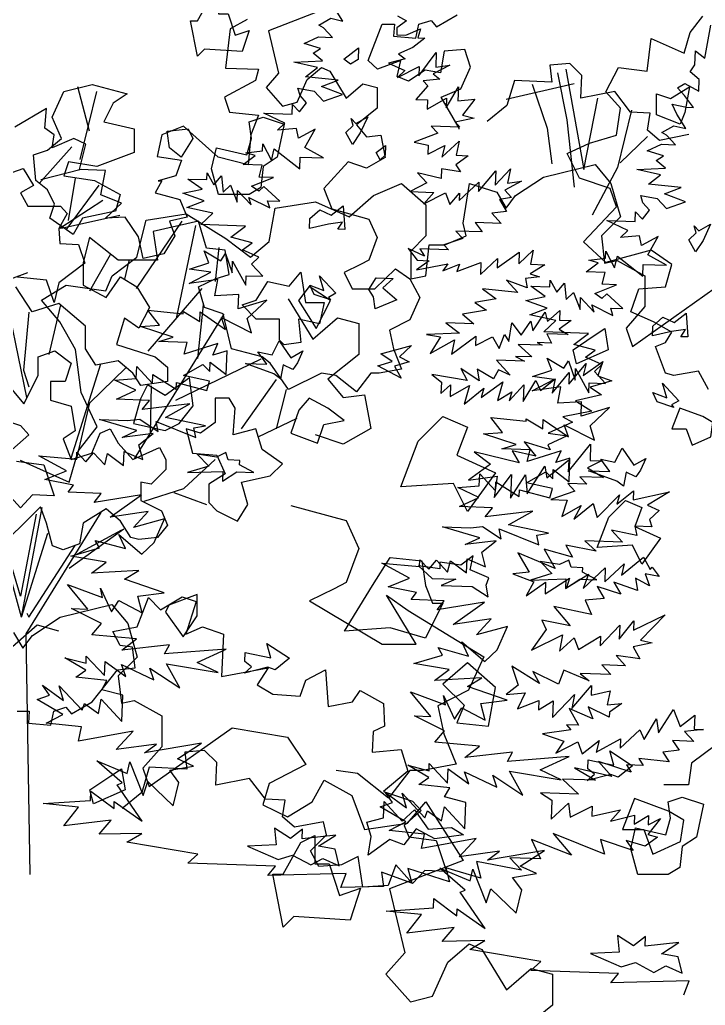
# Model space of a CAD drawing. Header units: inches. Extents: x -11 to 128, y 7 to 56.
# Drawn here: x 13.9414 to 14.2877, y 22.8221 to 23.3199 of the extents above; entities that cross this region are included whole.
import ezdxf

# ---------------------------------------------------------------- set-up
doc = ezdxf.new("R2010")
doc.units = ezdxf.units.IN
doc.header["$MEASUREMENT"] = 0
doc.layers.add('CAY', color=94, linetype='Continuous')
doc.layers.add('CAY-3', color=61, linetype='Continuous')
picture_1 = doc.add_image_def('image1.jpg', size_in_pixel=(1680, 1093))

# ---------------------------------------------------------------- blocks, each defined once
blk = doc.blocks.new('A$C76451831')
at = {"layer": 'CAY'}
for p, q in [((3764, 1772.8), (3822.4, 1787)), ((3822.4, 1787), (3840.1, 1765.7)), ((3573, 1752.2), (3604.2, 1765.7)), ((3604.2, 1765.7), (3631.9, 1741.6)), ((3673.8, 1720.9), (3680.9, 1765.7)), ((3680.9, 1765.7), (3711.5, 1755.7)), ((3732.8, 1752.2), (3764, 1772.8)), ((3840.1, 1765.7), (3850.7, 1728)), ((3545.3, 1728), (3573, 1752.2)), ((3711.5, 1755.7), (3722.2, 1738)), ((3722.2, 1738), (3732.8, 1752.2)), ((3462.1, 1738), (3507.5, 1745.1)), ((3507.5, 1745.1), (3545.3, 1728)), ((3631.9, 1741.6), (3631.9, 1706.7)), ((3317.1, 1724.4), (3361.9, 1731.5)), ((3361.9, 1731.5), (3406.7, 1703.8)), ((3455.6, 1700.3), (3462.1, 1738)), ((3306.5, 1682.6), (3317.1, 1724.4)), ((3677.3, 1706.7), (3673.8, 1720.9)), ((3850.7, 1728), (3829.5, 1706.7)), ((3406.7, 1703.8), (3434.4, 1682.6)), ((3434.4, 1682.6), (3455.6, 1700.3)), ((3631.9, 1706.7), (3614.8, 1689.6)), ((3631.9, 1661.9), (3635.5, 1696.7)), ((3635.5, 1696.7), (3653.2, 1696.7)), ((3653.2, 1696.7), (3677.3, 1706.7)), ((3829.5, 1706.7), (3833, 1676.1)), ((3614.8, 1689.6), (3614.8, 1658.4)), ((3278.8, 1661.9), (3306.5, 1682.6)), ((3833, 1676.1), (3847.2, 1679)), ((3847.2, 1679), (3878.4, 1661.9)), ((3271.7, 1644.8), (3278.8, 1661.9)), ((3614.8, 1658.4), (3631.9, 1661.9)), ((3878.4, 1661.9), (3878.4, 1627.1)), ((3199.2, 1634.2), (3226.9, 1651.3)), ((3226.9, 1651.3), (3271.7, 1644.8)), ((3864.3, 1582.3), (3957.4, 1648.4)), ((3219.8, 1610), (3199.2, 1634.2)), ((3878.4, 1627.1), (3857.2, 1602.9)), ((3237.5, 1578.7), (3219.8, 1610)), ((3857.2, 1602.9), (3864.3, 1582.3)), ((3244, 1530.4), (3237.5, 1578.7)), ((3261.7, 1492), (3244, 1530.4)), ((3240.4, 1464.3), (3261.7, 1492)), ((3230.4, 1429.5), (3240.4, 1464.3)), ((3175, 1454.3), (3230.4, 1429.5)), ((4984.6, 1105.9), (4929.6, 1084.7)), ((5118.8, 1089), (5142, 1102.7)), ((5057.6, 1092.1), (5071.3, 1092.1)), ((5071.3, 1092.1), (5070.3, 1078.4)), ((5095.6, 1076.3), (5098.8, 1092.1)), ((5098.8, 1092.1), (5112.5, 1096.3)), ((5112.5, 1096.3), (5118.8, 1089)), ((5420.6, 1053.6), (5427.3, 1091)), ((4929.6, 1084.7), (4941, 1036.7)), ((5070.3, 1078.4), (5095.6, 1076.3)), ((5409.5, 1046.3), (5410, 1062.2)), ((5410, 1062.2), (5420.6, 1053.6)), ((4973.2, 1029.6), (4989.3, 1043.4)), ((4989.3, 1043.4), (4998.7, 1039.1)), ((5268.6, 1047.8), (5246.4, 1045.7)), ((5246.4, 1045.7), (5248.5, 1026.7)), ((5282.3, 1034.1), (5268.6, 1047.8)), ((5404.2, 1038.3), (5409.5, 1046.3)), ((4941, 1036.7), (4926.8, 1020.6)), ((4998.7, 1039.1), (5017.2, 1008.8)), ((5281.2, 1008.8), (5282.3, 1034.1)), ((5414.3, 1029.8), (5404.2, 1038.3)), ((4728.3, 971.5), (4715.1, 1021.6)), ((4926.8, 1020.6), (4945.3, 999.7)), ((4961.8, 1004.1), (4973.2, 1029.6)), ((5017.2, 1008.8), (5035.7, 1024.9)), ((5035.7, 1024.9), (5051.8, 1020.6)), ((5051.8, 1020.6), (5051.8, 997.4)), ((5273.8, 1025), (5197.2, 1007.3)), ((5206.3, 1028.8), (5197.9, 1000.4)), ((5248.5, 1026.7), (5206.3, 1028.8)), ((5390, 1020.2), (5398.3, 1025.4)), ((5397.8, 1011.8), (5390, 1020.2)), ((5398.3, 1025.4), (5413.9, 1016.7)), ((5413.9, 1016.7), (5414.3, 1029.8)), ((4717.8, 939.8), (4736.3, 1016.3)), ((5319.2, 1016.2), (5281.2, 1008.8)), ((5337.1, 993), (5319.2, 1016.2)), ((5407.8, 998.3), (5397.8, 1011.8)), ((4945.3, 999.7), (4961.8, 1004.1)), ((5197.9, 1000.4), (5175.7, 982.4)), ((5389, 990.8), (5383.9, 1001.9)), ((5383.9, 1001.9), (5400.1, 998.6)), ((5400.1, 998.6), (5407.8, 998.3)), ((5051.8, 997.4), (5028.6, 978.9)), ((5359.3, 991.9), (5337.1, 993)), ((5356.1, 972.9), (5359.3, 991.9)), ((5399.3, 974.6), (5389, 990.8)), ((5028.6, 978.9), (5040, 965.1)), ((5372.4, 970.1), (5385.8, 977.8)), ((5385.8, 977.8), (5399.3, 974.6)), ((5040, 965.1), (5056.1, 967.1)), ((5056.1, 967.1), (5060.8, 941.9)), ((5369.8, 961.3), (5356.1, 972.9)), ((5402.5, 967.7), (5369.8, 961.3)), ((5377.7, 967.2), (5372.4, 970.1)), ((5387.7, 956.4), (5377.7, 967.2)), ((5355.8, 949.4), (5371.9, 957)), ((5371.9, 957), (5387.7, 956.4)), ((5374.2, 943.7), (5355.8, 949.4)), ((5365.8, 938.6), (5374.2, 943.7)), ((5019.2, 937.2), (4991.7, 907.3)), ((5040, 930.1), (5019.2, 937.2)), ((5060.8, 941.9), (5040, 930.1)), ((5376.4, 930.1), (5365.8, 938.6)), ((5344.2, 928.5), (5376.4, 930.1)), ((5370.7, 922.5), (5344.2, 928.5)), ((5357.2, 912.1), (5370.7, 922.5)), ((4701.9, 860.6), (4738.9, 910.7)), ((4704.6, 871.1), (4712.5, 918.7)), ((5394.2, 908.1), (5357.2, 912.1)), ((4991.7, 907.3), (5000.7, 884.1)), ((5351, 891), (5348.6, 899.3)), ((5348.6, 899.3), (5367.1, 895.9)), ((5375.4, 901.1), (5394.2, 908.1)), ((5399.1, 892.1), (5375.4, 901.1)), ((5358.4, 882.6), (5351, 891)), ((5367.1, 895.9), (5377.5, 884.7)), ((5377.5, 884.7), (5399.1, 892.1)), ((5000.7, 884.1), (5042.4, 872.7)), ((5342.1, 870.1), (5342.5, 880.9)), ((5342.5, 880.9), (5350.4, 872.5)), ((5350.4, 872.5), (5358.4, 882.6)), ((4781, 794.5), (4832.5, 870.4)), ((4850.9, 870.4), (4799.8, 858.6)), ((4826.2, 761), (4847.8, 865.6)), ((4860, 840.1), (4850.9, 870.4)), ((5042.4, 872.7), (5051.8, 851.9)), ((5310.5, 871.2), (5342.1, 870.1)), ((5334.1, 859.9), (5310.5, 871.2)), ((4799.8, 858.6), (4804.6, 826.3)), ((5325.6, 852), (5334.1, 859.9)), ((5347, 854), (5325.6, 852)), ((5349.4, 843.1), (5347, 854)), ((4728.3, 851.9), (4721.2, 824)), ((4760.5, 826.3), (4728.3, 851.9)), ((5051.8, 851.9), (5042.4, 826.3)), ((5368.3, 853.3), (5349.4, 843.1)), ((5356.7, 832.4), (5368.3, 853.3)), ((4728.6, 791.9), (4751.7, 832.8)), ((4880.8, 837.7), (4860, 840.1)), ((4870.1, 802.5), (4874.1, 840.9)), ((4885.5, 810.2), (4880.8, 837.7)), ((5309, 828.6), (5309.3, 836.7)), ((5309.3, 836.7), (5319, 817.8)), ((5377.6, 820.8), (5356.7, 832.4)), ((4721.2, 824), (4721.2, 798.4)), ((4804.6, 826.3), (4760.5, 826.3)), ((4768, 805.1), (4772.9, 825.9)), ((5033.3, 821.6), (5014.8, 812.5)), ((5042.4, 826.3), (5033.3, 821.6)), ((5287.1, 813.5), (5300.6, 823.4)), ((5290.3, 826.5), (5309, 828.6)), ((5300.6, 823.4), (5290.3, 826.5)), ((5319, 817.8), (5322.2, 830.9)), ((5322.2, 830.9), (5350.9, 808.5)), ((5350.9, 808.5), (5351.3, 821.7)), ((5351.3, 821.7), (5377.6, 820.8)), ((4869.4, 805.5), (4885.5, 810.2)), ((5014.8, 812.5), (5023.9, 794.1)), ((5049.4, 794.1), (5072.6, 816.9)), ((5072.6, 816.9), (5088.7, 805.5)), ((5308.4, 812.7), (5287.1, 813.5)), ((5305.2, 799.3), (5308.4, 812.7)), ((4746.8, 784.6), (4762.9, 807.8)), ((4762.9, 807.8), (4781.4, 796.4)), ((4850.9, 796.4), (4869.4, 805.5)), ((5088.7, 805.5), (5100.1, 784.6)), ((5246.2, 796.3), (5246.5, 804)), ((5246.5, 804), (5254.2, 790.6)), ((5254.2, 790.6), (5262.7, 800.7)), ((5262.7, 800.7), (5264.7, 782.1)), ((5296.7, 789.1), (5321.1, 798.7)), ((5321.1, 798.7), (5305.2, 799.3)), ((4663.8, 768.5), (4645.4, 796.4)), ((4721.2, 798.4), (4746.8, 784.6)), ((4781.4, 796.4), (4795.5, 773.2)), ((4794.3, 724.1), (4854.9, 794.5)), ((4857.6, 773.2), (4850.9, 796.4)), ((5023.9, 794.1), (5049.4, 794.1)), ((5240.9, 785.6), (5224.9, 797.1)), ((5224.9, 797.1), (5246.2, 796.3)), ((5264.7, 782.1), (5272.7, 790)), ((5272.7, 790), (5280.2, 771.1)), ((5304.7, 783.4), (5296.7, 789.1)), ((5310.3, 788.7), (5304.7, 783.4)), ((5328.3, 772.2), (5310.3, 788.7)), ((4693.7, 777.9), (4663.8, 768.5)), ((4682.7, 720.5), (4695.7, 776.4)), ((4723.6, 752.4), (4693.7, 777.9)), ((4850.1, 715.8), (4856.4, 776.4)), ((4951.7, 782.9), (4979.4, 737.5)), ((5100.1, 784.6), (5088.7, 759.5)), ((5219.4, 781), (5240.9, 785.6)), ((5243.1, 772.4), (5219.4, 781)), ((5280.2, 771.1), (5280.7, 784.3)), ((5280.7, 784.3), (5296, 767.8)), ((4659.9, 768.1), (4654, 702.8)), ((4778.7, 602.9), (4879.6, 765.8)), ((4795.5, 773.2), (4783.7, 750)), ((4878.5, 766.1), (4857.6, 773.2)), ((4887.9, 726.8), (4878.5, 766.1)), ((5223.8, 764.9), (5243.1, 772.4)), ((5296, 767.8), (5293.5, 776.1)), ((5293.5, 776.1), (5317.1, 764.4)), ((5314.7, 772.6), (5328.3, 772.2)), ((5317.1, 764.4), (5314.7, 772.6)), ((4657.5, 671.8), (4638.7, 763.4)), ((4767.6, 761.4), (4758.6, 731.5)), ((4783.7, 750), (4767.6, 761.4)), ((4979.4, 737.5), (5007.1, 761.7)), ((5007.1, 761.7), (5031.3, 755.2)), ((5031.3, 755.2), (5031.3, 720.4)), ((5088.7, 759.5), (5065.6, 747.7)), ((5253, 758.5), (5223.8, 764.9)), ((5239.5, 745.8), (5253, 758.5)), ((4723.6, 726.8), (4723.6, 752.4)), ((5065.6, 747.7), (5070.3, 726.8)), ((5289.7, 744), (5239.5, 745.8)), ((5273.4, 731.5), (5289.7, 744)), ((4735.4, 708.3), (4723.6, 726.8)), ((4758.6, 731.5), (4802.2, 717.8)), ((4922.5, 717.8), (4887.9, 726.8)), ((5070.3, 726.8), (5079.3, 704)), ((5297.2, 725.2), (5273.4, 731.5)), ((5286.5, 717.4), (5297.2, 725.2)), ((4707.6, 603.7), (4740.9, 709.9)), ((4760.5, 713.1), (4735.4, 708.3)), ((4777, 699.3), (4760.5, 713.1)), ((4802.2, 717.8), (4816, 706)), ((4825.4, 669), (4921.3, 715.4)), ((4931.5, 710.7), (4922.5, 717.8)), ((4952.3, 680.8), (4931.5, 710.7)), ((5031.3, 720.4), (4996.5, 692.7)), ((5248.4, 702.9), (5243.4, 716.2)), ((5243.4, 716.2), (5262.1, 705.1)), ((5262.1, 705.1), (5267.3, 713.1)), ((5267.3, 713.1), (5274.7, 691.5)), ((5304.8, 709.1), (5286.5, 717.4)), ((4654, 702.8), (4659.9, 684)), ((4728.7, 665.9), (4769.2, 705.2)), ((4786.1, 685.5), (4777, 699.3)), ((4816, 706), (4816, 689.9)), ((4989.3, 699.3), (4952.3, 680.8)), ((5005.4, 696.9), (4989.3, 699.3)), ((5044.7, 699.3), (5028.6, 678.5)), ((5054.2, 699.3), (5044.7, 699.3)), ((5079.3, 704), (5054.2, 699.3)), ((5226.8, 695.5), (5248.4, 702.9)), ((5274.7, 691.5), (5275.2, 704.7)), ((5275.2, 704.7), (5290.1, 677.4)), ((5296.4, 701.2), (5304.8, 709.1)), ((5309, 687.6), (5296.4, 701.2)), ((4816, 689.9), (4786.1, 685.5)), ((4899.3, 636.8), (4938.6, 692.2)), ((4996.5, 692.7), (5013.6, 672)), ((5028.6, 678.5), (5005.4, 696.9)), ((5226.3, 679.6), (5250.7, 692.4)), ((5250.7, 692.4), (5226.8, 695.5)), ((5290.1, 677.4), (5290.5, 688.3)), ((5290.5, 688.3), (5309, 687.6)), ((4796.7, 631.7), (4797.9, 685.1)), ((4938.6, 636.8), (4950, 680.8)), ((5258.6, 683.9), (5226.3, 679.6)), ((5255.2, 665.5), (5258.6, 683.9)), ((4713.4, 601.8), (4728.7, 665.9)), ((5013.6, 672), (5037.8, 675)), ((5037.8, 675), (5044.9, 637.2)), ((5282, 667.2), (5255.2, 665.5)), ((5281.5, 650.9), (5282, 667.2)), ((5313.5, 660.7), (5281.5, 650.9)), ((5291.5, 640.2), (5313.5, 660.7)), ((4917.8, 627.7), (4961.8, 648.6)), ((5179.9, 649.5), (5219.6, 645.4)), ((5192.9, 632.7), (5179.9, 649.5)), ((5219.6, 645.4), (5219.7, 648.1)), ((5219.7, 648.1), (5238.4, 636.6)), ((5238.4, 636.6), (5238.7, 647.4)), ((5238.7, 647.4), (5267.1, 627.9)), ((5044.9, 637.2), (5013.6, 619.5)), ((5171.6, 631.2), (5192.9, 632.7)), ((5262.5, 641.2), (5296.4, 624.1)), ((5267.1, 627.9), (5262.5, 641.2)), ((5296.4, 624.1), (5291.5, 640.2)), ((5013.6, 619.5), (4982.4, 630.1)), ((5208.3, 619), (5171.6, 631.2)), ((5192.3, 614.2), (5208.3, 619)), ((5224, 613.1), (5192.3, 614.2)), ((5220.8, 600), (5224, 613.1)), ((5258.8, 611.8), (5220.8, 600)), ((5252.9, 598.9), (5258.8, 611.8)), ((4834.4, 569.5), (4869.4, 602.2)), ((5268.9, 603.8), (5252.9, 598.9)), ((5268, 577.1), (5268.9, 603.8)), ((5219.9, 576), (5241.7, 588.4)), ((5241.7, 588.4), (5249.5, 580.4)), ((5249.5, 580.4), (5249.9, 590.8)), ((5249.9, 590.8), (5268, 577.1)), ((5166.8, 572.4), (5167.3, 586)), ((5167.3, 586), (5185.2, 566.8)), ((5185.2, 566.8), (5185.5, 577.2)), ((5185.5, 577.2), (5211.7, 560.4)), ((4789.6, 555.4), (4834.4, 569.5)), ((5142.7, 570.6), (5166.8, 572.4)), ((5166.3, 559.3), (5142.7, 570.6)), ((5211.7, 560.4), (5212, 568.1)), ((5212, 568.1), (5246.1, 559.2)), ((5249.2, 569.6), (5219.9, 576)), ((5246.1, 559.2), (5249.2, 569.6)), ((4823, 565.2), (4860, 551.4)), ((5144.7, 549.2), (5166.3, 559.3)), ((4651.6, 424.8), (4617.3, 549.9)), ((4651.6, 424.8), (4675, 548.1)), ((5181.8, 547.9), (5144.7, 549.2)), ((5173.3, 537.8), (5181.8, 547.9)), ((5227, 544), (5173.3, 537.8)), ((5199.7, 528.7), (5227, 544)), ((4668.2, 540.8), (4650.5, 448.4)), ((4656.8, 405.9), (4741.3, 542.4)), ((4705.1, 479.9), (4766.8, 524.3)), ((4714.5, 496), (4764.5, 523.1)), ((5125.3, 526.3), (5157, 525.2)), ((5167.5, 513.9), (5125.3, 526.3)), ((5157, 525.2), (5170.6, 527)), ((5170.6, 527), (5191.5, 513.1)), ((5189.1, 524.1), (5233.8, 506.2)), ((5191.5, 513.1), (5189.1, 524.1)), ((5244.7, 519.4), (5199.7, 528.7)), ((4650.5, 448.4), (4629.2, 520.8)), ((4651.6, 424.8), (4681.2, 519.2)), ((5150.9, 506.4), (5167.5, 513.9)), ((5185.9, 510.6), (5150.9, 506.4)), ((5169.6, 498), (5185.9, 510.6)), ((5231.5, 517.1), (5244.7, 519.4)), ((5233.8, 506.2), (5231.5, 517.1)), ((4659.9, 424.8), (4712.2, 505.4)), ((5099.7, 481.8), (5100, 489.5)), ((5100, 489.5), (5110.1, 478.8)), ((5110.1, 478.8), (5118.6, 488.9)), ((5118.6, 488.9), (5131.2, 475.3)), ((5131.2, 475.3), (5134.4, 488.3)), ((5134.4, 488.3), (5152.5, 474.6)), ((5152.5, 474.6), (5153.1, 490.4)), ((5153.1, 490.4), (5174, 481.5)), ((5174, 481.5), (5169.6, 498)), ((5057.3, 485.6), (5099.7, 481.8)), ((5088.4, 468.6), (5057.3, 485.6)), ((5064.1, 459.1), (5088.4, 468.6)), ((5096, 452.5), (5064.1, 459.1)), ((5062.5, 449.6), (5086.7, 432.5)), ((5090.3, 444.6), (5096, 452.5)), ((5127.4, 443.3), (5090.3, 444.6)), ((5119.3, 433.1), (5127.4, 443.3)), ((5172.7, 441.7), (5119.3, 433.1)), ((5137.3, 416.6), (5172.7, 441.7)), ((4657.5, 429.5), (4659.9, 424.8)), ((5180.2, 422.8), (5137.3, 416.6)), ((5163.7, 404.8), (5180.2, 422.8)), ((5198.4, 414.5), (5163.7, 404.8)), ((5187.1, 388.1), (5198.4, 414.5)), ((4661.5, 135.4), (4656.8, 405.9)), ((5120.6, 390.5), (5154.7, 381.1)), ((5125.3, 382.1), (5120.6, 390.5)), ((5154.7, 381.1), (5147.1, 397.2)), ((5147.1, 397.2), (5173, 375)), ((5173, 375), (5187.1, 388.1)), ((5093.2, 372.8), (5125.3, 382.1)), ((5171.9, 380.3), (5154.8, 342.6)), ((5132.9, 366), (5093.2, 372.8)), ((5116.6, 353.4), (5132.9, 366)), ((5169.7, 356.6), (5116.6, 353.4)), ((5153.5, 346.7), (5169.7, 356.6)), ((5198.3, 331.5), (5153.5, 346.7)), ((5112.4, 313.2), (5089.4, 340.8)), ((5089.4, 340.8), (5128.7, 326.2)), ((5154.8, 342.6), (5120.1, 324.9)), ((5126.4, 336.8), (5139.1, 310)), ((5128.7, 326.2), (5126.4, 336.8)), ((5120.1, 324.9), (5127.1, 293.6)), ((5139.1, 310), (5147.2, 322.9)), ((5147.2, 322.9), (5173.5, 308.8)), ((5168.7, 327.6), (5198.3, 331.5)), ((5173.5, 308.8), (5168.7, 327.6)), ((5093.9, 313.9), (5112.4, 313.2)), ((5127.7, 296.8), (5093.9, 313.9)), ((5116.8, 284), (5127.7, 296.8)), ((5127.1, 293.6), (5140.7, 259.4)), ((5167, 279.6), (5116.8, 284)), ((5150.7, 267), (5167, 279.6)), ((5204.4, 272.8), (5150.7, 267)), ((5198.6, 262.6), (5204.4, 272.8)), ((5268.1, 267.9), (5198.6, 262.6)), ((5235.4, 253.2), (5268.1, 267.9)), ((5110, 244.4), (5086.5, 258.4)), ((5086.5, 258.4), (5110.3, 252.1)), ((5140.7, 259.4), (5103, 252.3)), ((5110.3, 252.1), (5110.6, 260.2)), ((5110.6, 260.2), (5131.1, 238.2)), ((5029.8, 248.8), (5005.7, 252.3)), ((5064.6, 221), (5029.8, 248.8)), ((5088.8, 252.3), (5064.6, 221)), ((5103, 252.3), (5088.8, 252.3)), ((5098.9, 236.6), (5110, 244.4)), ((5131.1, 238.2), (5131.7, 254.1)), ((5131.7, 254.1), (5155.1, 237.4)), ((5155.1, 237.4), (5150.1, 250.7)), ((5150.1, 250.7), (5186.7, 233.6)), ((5186.7, 233.6), (5182.2, 246.9)), ((5182.2, 246.9), (5215.8, 224.4)), ((5200.9, 251.6), (5259, 241.9)), ((5215.8, 224.4), (5200.9, 251.6)), ((5259, 241.9), (5235.4, 253.2)), ((5133.6, 232.7), (5098.9, 236.6)), ((5069.2, 216.4), (5061.4, 227.5)), ((5061.4, 227.5), (5084.8, 210.4)), ((5080, 226.9), (5105.7, 199.2)), ((5084.8, 210.4), (5080, 226.9)), ((5127.8, 222.5), (5133.6, 232.7)), ((5151.6, 216.2), (5127.8, 222.5)), ((5055.4, 211.4), (5069.2, 216.4)), ((5084.3, 194.5), (5055.4, 211.4)), ((5124.2, 195.8), (5127.5, 211.6)), ((5127.5, 211.6), (5150.6, 186.8)), ((5150.6, 186.8), (5151.6, 216.2)), ((5105.7, 199.2), (5108.7, 206.8)), ((5108.7, 206.8), (5124.2, 195.8)), ((5065.3, 184.8), (5084.3, 194.5)), ((5105.1, 180.6), (5065.3, 184.8)), ((5101.8, 164.4), (5105.1, 180.6)), ((5163.4, 175.9), (5101.8, 164.4)), ((5144.1, 155.3), (5163.4, 175.9)), ((5189.6, 161.4), (5144.1, 155.3)), ((5240.4, 162.3), (5176.1, 151.4)), ((5176.1, 151.4), (5189.6, 161.4)), ((5213, 144.7), (5240.4, 162.3)), ((5231.3, 136.3), (5213, 144.7)), ((5150.9, 117.8), (5122.3, 142.4)), ((5122.3, 142.4), (5156.7, 128.1)), ((5156.7, 128.1), (5159.4, 141.1)), ((5159.4, 141.1), (5174.4, 103.4)), ((5204.4, 131.8), (5231.3, 136.3)), ((5214.8, 117.9), (5204.4, 131.8)), ((5145.4, 115.3), (5150.9, 117.8)), ((5173.4, 74.4), (5145.4, 115.3)), ((5174.4, 103.4), (5180, 119.1)), ((5180, 119.1), (5208.5, 91.8)), ((5208.5, 91.8), (5214.8, 117.9)), ((5115.3, 97.8), (5115.7, 108.2)), ((5115.7, 108.2), (5141.7, 88.7)), ((5062.2, 94.2), (5115.3, 97.8)), ((5101.9, 90.1), (5062.2, 94.2)), ((5085.3, 69.4), (5101.9, 90.1)), ((5141.7, 88.7), (5142, 96.8)), ((5142, 96.8), (5173.4, 74.4)), ((5138.6, 75.7), (5085.3, 69.4)), ((5124.9, 59.8), (5138.6, 75.7)), ((5172.9, 60.9), (5124.9, 59.8)), ((5156.3, 51), (5172.9, 60.9)), ((5236, 37.4), (5156.3, 51)), ((5224.8, 27.3), (5236, 37.4)), ((5323.5, 23.9), (5224.8, 27.3)), ((5314.9, 13.3), (5323.5, 23.9)), ((5402.9, 15.7), (5314.9, 13.3)), ((5396.9, 0), (5402.9, 15.7))]:
    blk.add_line(p, q, dxfattribs=at)
for points in [[(3524.3, 1634.1), (3500.5, 1649.9), (3488.6, 1634.1), (3508.4, 1602.4)], [(3821.2, 1594.5), (3833.1, 1602.4), (3837, 1578.6), (3801.4, 1562.8), (3797.4, 1578.6)], [(3369.9, 1515.3), (3365.9, 1547), (3338.2, 1527.2), (3318.4, 1539), (3310.5, 1523.2), (3302.6, 1495.5), (3338.2, 1487.6), (3354, 1495.5)], [(3623.3, 1475.7), (3651, 1503.4), (3678.7, 1491.5), (3666.8, 1459.8), (3710.3, 1440), (3678.7, 1396.5), (3662.8, 1428.1), (3603.5, 1424.2)], [(3837.8, 1390.3), (3856.3, 1408.8), (3874.8, 1400.9), (3866.9, 1379.8), (3895.9, 1366.6), (3874.8, 1337.5), (3864.2, 1358.6), (3824.6, 1356)], [(3571.8, 1313.3), (3591.6, 1345), (3627.2, 1341), (3631.2, 1313.3), (3639.1, 1293.5), (3651, 1293.5), (3631.2, 1253.9), (3591.6, 1265.8), (3540.1, 1261.8)], [(3342.6, 1291.2), (3338.7, 1283.3), (3358.5, 1255.6), (3374.3, 1279.3), (3374.3, 1303.1)], [(3702.4, 1154.9), (3710.3, 1198.4), (3678.7, 1226.2), (3651, 1202.4), (3674.7, 1178.6), (3666.8, 1158.8)], [(4862.9, 1119.3), (4873.5, 1124.6), (4873.5, 1103.5), (4884.1, 1103.5), (4892, 1079.7), (4907.8, 1085), (4899.9, 1061.2), (4857.7, 1063.9), (4849.7, 1055.9), (4841.8, 1095.6), (4849.7, 1095.6)], [(1443.6, 1052.7), (1459.9, 1065.3), (1459.5, 1052.2), (1451.1, 1047)], [(3862.3, 1017), (3867.6, 1040.8), (3901.9, 1032.9), (3907.2, 1051.4), (3904.5, 1069.8), (3920.4, 1075.1), (3944.1, 1067.2), (3936.2, 1030.2), (3920.4, 1019.7), (3917.7, 995.9), (3904.5, 988), (3870.2, 988)], [(1795.5, 989.9), (1795.5, 1013.7), (1811.3, 1008.4), (1832.5, 1021.6), (1827.2, 992.6), (1821.9, 979.4)], [(4709.9, 855.3), (4683.5, 873.8), (4688.8, 889.6), (4680.8, 905.5), (4667.6, 916), (4665, 945.1), (4680.8, 950.3), (4696.7, 963.5), (4686.1, 987.3), (4699.3, 1016.3), (4731, 1024.3), (4770.6, 1013.7), (4754.7, 1003.1), (4744.2, 982), (4778.5, 974.1), (4778.5, 947.7), (4757.4, 939.8), (4736.3, 931.9), (4704.6, 937.1), (4699.3, 921.3), (4733.6, 916), (4762.7, 900.2), (4757.4, 881.7), (4720.4, 873.8)], [(1445.7, 970.1), (1454.1, 978), (1451.7, 985.8), (1456.9, 980.2), (1470.4, 987.9), (1462, 969.6), (1453.4, 956.7)], [(4865.6, 929.2), (4870.9, 953), (4905.2, 945.1), (4910.4, 963.5), (4907.8, 982), (4923.6, 987.3), (4947.4, 979.4), (4939.5, 942.4), (4923.6, 931.9), (4921, 908.1), (4907.8, 900.2), (4873.5, 900.2)], [(4818.1, 953), (4815.4, 971.5), (4839.2, 974.1), (4844.5, 963.5), (4831.3, 942.4)], [(1444.6, 860.9), (1436.9, 861.2), (1442.2, 869.2), (1426.3, 867), (1404.8, 862.3), (1405.2, 873.2), (1416.4, 883.2), (1429.3, 877.3), (1442.8, 887.7)], [(5402.6, 849.4), (5411, 857.2), (5408.6, 865), (5413.8, 859.4), (5427.2, 867.1), (5418.9, 848.8), (5410.3, 835.9)], [(4915.7, 781.4), (4928.9, 802.5), (4952.7, 797.2), (4965.9, 813), (4971.2, 778.7), (4992.3, 778.7), (4987, 755), (4963.2, 760.2), (4965.9, 733.8), (4947.4, 731.2), (4942.1, 736.5), (4942.1, 760.2), (4915.7, 760.2), (4899.9, 776.1)], [(1428.7, 781.7), (1410.3, 787.8), (1405.3, 798.4), (1420.9, 792.4), (1416.1, 808.9), (1434.4, 789.2), (1426.1, 784.5)], [(1476.9, 785.4), (1471.7, 793.3), (1479.9, 806.6), (1498.9, 806), (1487.6, 795.5), (1503, 781.8), (1478.7, 771.8)], [(5401.5, 740.1), (5393.8, 740.4), (5399.1, 748.4), (5383.1, 746.2), (5361.7, 741.5), (5362, 752.4), (5373.3, 762.4), (5386.2, 756.5), (5399.7, 766.9)], [(1364.6, 698.7), (1332.9, 710.2), (1356.9, 709.4), (1346.9, 723.3), (1362.7, 720.1), (1370.9, 735.6), (1383.8, 716.6), (1397.3, 724.3), (1391.3, 710.9), (1386.1, 703.4), (1375.4, 708.7), (1372.1, 693)], [(1485.1, 721.2), (1519.8, 730.4), (1506.2, 717.8), (1516.9, 712), (1500.4, 707.1), (1508.1, 693.7), (1481.9, 707.7), (1497.9, 712.6)], [(5385.6, 660.9), (5367.2, 667), (5362.2, 677.6), (5377.8, 671.6), (5372.9, 688.1), (5391.3, 668.4), (5383, 663.7)], [(4892.2, 660), (4885.5, 671.4), (4869.4, 671.4), (4869.4, 643.8), (4852.9, 632), (4836.8, 636.8), (4843.9, 609.2), (4871.4, 606.9), (4880.8, 586), (4862.3, 574.6), (4862.3, 553.8), (4871.4, 544.4), (4894.6, 533), (4906.4, 551.4), (4899.3, 576.6), (4931.5, 583.7), (4945.3, 597.4), (4922.5, 613.6), (4915.4, 636.8), (4889.8, 630.1)], [(4975.5, 671.4), (4963.7, 657.6), (4954.7, 632), (4984.6, 620.6), (4991.7, 641.5), (5014.8, 646.2), (4996.4, 660)], [(1313.2, 601.7), (1310.8, 609.9), (1300.2, 604.8), (1278.6, 608.3), (1291.7, 594.7), (1267.4, 587.4), (1307.3, 588.7), (1306.9, 577.9), (1323.2, 588.2), (1342.2, 587.5), (1326.2, 596.2), (1326.3, 601.2)], [(5321.5, 577.9), (5289.7, 589.5), (5313.7, 588.6), (5303.8, 602.6), (5319.5, 599.3), (5327.8, 614.9), (5340.7, 595.8), (5354.1, 603.5), (5348.2, 590.1), (5343, 582.6), (5332.3, 588), (5329, 572.2)], [(1603.8, 461), (1606.8, 469), (1585.8, 477.9), (1589, 493.7), (1575.1, 483.3), (1551.6, 486.8), (1551.4, 479.1), (1527.5, 482.7), (1542.8, 468.5), (1569.5, 467.6), (1553, 460.5), (1587.8, 459.2), (1606, 447.7)], [(5270.1, 480.9), (5267.7, 489.1), (5257.1, 484.1), (5235.4, 487.5), (5248.5, 473.9), (5224.3, 466.6), (5264.2, 467.9), (5263.8, 457.1), (5280, 467.4), (5299.1, 466.7), (5283, 475.4), (5283.2, 480.4)], [(1332, 374.8), (1332.4, 385.2), (1361.2, 379.2), (1356.8, 395.2), (1382.5, 378.5), (1366.1, 365.4), (1358.1, 368.4), (1331.6, 361.7), (1339.5, 369.1)], [(5288.9, 254), (5289.3, 264.4), (5318.1, 258.4), (5313.6, 274.5), (5339.3, 257.7), (5323, 244.7), (5315, 247.7), (5288.4, 240.9), (5296.4, 248.3)], [(1474.2, 178.1), (1469.4, 194.1), (1488.1, 198.9), (1488.8, 217.4), (1509.3, 195.4), (1522.9, 208.1), (1538.4, 186.2), (1564.8, 188), (1578.1, 179.9), (1545.8, 175.6), (1524.8, 186.7), (1511.1, 168.6), (1495.4, 174.6), (1470.8, 156.9)], [(1809, 206.5), (1770.6, 220.7), (1757.1, 185.9), (1781.3, 185.9), (1791.3, 158.2), (1822.5, 172.3), (1826.1, 196.5)], [(1438.2, 144.9), (1433.9, 163.6), (1414.9, 167), (1434.4, 179.5), (1396.7, 175.3), (1397, 186.2), (1383.5, 175.8), (1365.4, 187.3), (1367.4, 168.6), (1335.2, 167), (1369.6, 152.2), (1385.6, 157.1), (1406.5, 146), (1419.9, 153.2)], [(5395.1, 24.1), (5390.7, 42.8), (5371.8, 46.2), (5391.3, 58.7), (5353.5, 54.6), (5353.9, 65.4), (5340.4, 55), (5322.2, 66.5), (5324.3, 47.9), (5292.1, 46.3), (5326.4, 31.5), (5342.5, 36.4), (5363.4, 25.2), (5376.8, 32.4)]]:
    blk.add_lwpolyline(points, close=True, dxfattribs=at)
for points in [[(1334.7, 1097.3), (1315.7, 1086.8), (1310.4, 1042.5), (1347.4, 1041.4), (1344.2, 1028.7), (1309.4, 1009.8), (1314.7, 992.9), (1347.4, 989.7), (1338.9, 967.6), (1335.8, 933.8), (1302, 942.3), (1263, 977.1), (1238.7, 967.6), (1233.4, 943.3), (1260.9, 939.1), (1254.5, 921.2), (1234.5, 915.9), (1238.7, 915.9), (1231.3, 902.2), (1258.8, 894.8), (1267.2, 874.8), (1247.2, 870.5), (1253.5, 853.7)], [(1854.1, 680.8), (1842.7, 701.7), (1814.8, 696.9), (1805.7, 699.3), (1794.3, 729.2), (1805.7, 733.9), (1812.8, 745.3), (1792, 757.1), (1766.4, 768.5), (1775.5, 794.1), (1805.7, 796.4), (1812.8, 821.6), (1789.6, 837.7), (1738.5, 824), (1713.4, 847.2), (1750.3, 886.5), (1743.2, 907.3), (1708.6, 918.7), (1694.9, 946.6), (1720, 958), (1750.3, 967.1), (1755, 997.4), (1738.5, 1015.9), (1752.7, 1043.4), (1784.9, 1039.1), (1789.6, 1076), (1826.6, 1059.5), (1833.2, 1082.7), (1847.4, 1101.2)], [(1503.8, 1101.4), (1514, 1095.6), (1503.3, 1087.8), (1503, 1080.1), (1513.4, 1079.7), (1530, 1086.9), (1526.9, 1076.5), (1534.6, 1076.3), (1521.1, 1065.9), (1505, 1058.7), (1512.5, 1053), (1493.8, 1048.2), (1512, 1039.9), (1504.1, 1032), (1528.5, 1044.3), (1528.1, 1033.9), (1547.6, 1060), (1547.1, 1043.7), (1563, 1045.8), (1544.1, 1036.1), (1551.6, 1030.3), (1532.9, 1028.3), (1538.2, 1022.7), (1524.5, 1007.3), (1537.6, 1006.8), (1537.3, 996.4), (1559, 1008.8), (1558.6, 997.9), (1572.6, 1021.5), (1572, 1005.6), (1591.1, 1007.7), (1576.9, 989.6), (1590.4, 986.4), (1568.9, 981.7), (1573.7, 976.1), (1542, 977.2), (1549.5, 969.2), (1522.8, 959.3), (1538.6, 956), (1538.2, 945.6), (1557.1, 955.4), (1554, 942.3), (1573.2, 960.2), (1569.9, 944.5), (1583.5, 944), (1569.5, 933.6), (1574.7, 925.7), (1553.5, 929.2), (1553.1, 918.3), (1526.6, 924.7), (1537.1, 913.4), (1518.2, 903.7), (1544.9, 902.7), (1533.5, 890), (1558, 902.3), (1563, 889), (1573.8, 901.7), (1573.5, 893.6), (1595.6, 914.1), (1595.2, 903.7), (1614.6, 927.1), (1614, 910.8), (1631, 929.2), (1627.7, 913), (1643.6, 915.2), (1624.7, 905.4), (1632.1, 897), (1618.9, 894.7), (1626.6, 881.3), (1610.2, 879.2), (1620.7, 867.9), (1591.3, 868.9), (1599.1, 858.2), (1569.6, 859.3), (1577.5, 850.8), (1556, 843.9), (1561.2, 838.3), (1529.1, 839.4), (1534.2, 831), (1515.9, 839.8), (1525.9, 826.3), (1539.5, 825.9), (1525.5, 815.5), (1560.6, 822.4), (1554.9, 814.4), (1573.8, 821.9), (1570.8, 813.9), (1597.8, 823.8), (1597.4, 810.2), (1616.6, 828.2), (1616.2, 817.7), (1640.9, 835.5), (1640.4, 822.3), (1656.8, 837.6), (1653.5, 821.9), (1669.8, 821.3), (1653.1, 811), (1663.9, 807.9), (1648, 805.8), (1649.9, 795.3), (1626.6, 803.8), (1639.3, 790.2), (1599.5, 794.3), (1615, 782.9), (1590.8, 778.7), (1604.1, 770.1), (1577.2, 765.6), (1590, 754.7), (1558.3, 755.8), (1573.8, 744.4), (1536.6, 743), (1552.3, 740.2), (1540.8, 721.6), (1568.1, 736.9), (1564.8, 720.7), (1592.2, 741.1), (1591.9, 730.6), (1610.8, 740.4), (1618.5, 727), (1624.5, 742.7), (1629.2, 734.8), (1632.6, 756), (1643, 742), (1654, 757.9), (1656.3, 747), (1670.2, 767.8), (1672.6, 757.3), (1686.6, 770), (1686.2, 759.1), (1699.3, 758.6), (1685.9, 748.7), (1696.1, 742.9), (1672.1, 743.7), (1677.2, 733.1), (1661.3, 733.7), (1666.6, 730.8), (1639.9, 731.7), (1655.3, 717.6), (1636.8, 718.2), (1647, 712.9), (1615.3, 714), (1630.6, 697.1), (1617.6, 703), (1611.9, 692.8), (1593.7, 703.8), (1595.9, 690.6), (1575.1, 704.5), (1582.3, 691.1), (1542.7, 697.9), (1553.3, 689.4), (1552.8, 676.3), (1563.6, 686.3), (1563.1, 673.2), (1584.9, 685.6), (1579.1, 664.5), (1601.1, 682.3), (1598, 672), (1622.6, 689.7), (1616.4, 668.6), (1632.6, 678.5), (1629.6, 668.1), (1646.1, 686.1), (1645.4, 667.6), (1659.8, 691.1), (1664.9, 680), (1681.2, 693.1), (1677.9, 676.9), (1697.3, 700.2), (1696.8, 687.1), (1716.2, 710.4), (1713, 696.9), (1734.9, 712.5), (1729.3, 696.4), (1745, 690.8), (1720.7, 683.5), (1733.6, 674.9), (1704.3, 668.2), (1722.5, 656.7), (1690.1, 650.1), (1700.8, 644.3), (1673.6, 631.7), (1694.8, 628.7), (1673.2, 618.6), (1675.7, 613), (1646.5, 622.2), (1659.6, 605.9), (1633, 611.8), (1640.7, 598.4), (1590.4, 611), (1608.5, 596.8), (1583.9, 579.1), (1616.2, 583.4), (1612.6, 559.5), (1632.1, 585.5), (1631.2, 558.8), (1648, 585), (1649.9, 563.6), (1669.6, 594.7), (1671.9, 581.4), (1696.6, 601.9), (1696.1, 588.3), (1721.2, 619.6), (1720.6, 601), (1733.7, 600.6), (1717.6, 593), (1735.8, 581.9), (1709.1, 582.8), (1716.9, 574.4), (1695.7, 575.2), (1703.5, 566.7), (1676.5, 557.2), (1695, 556.6), (1688.9, 538.2), (1710.7, 550.6), (1702.4, 535), (1724.3, 552.8), (1728.8, 536.8), (1753.7, 562.3), (1750.6, 551.9), (1769.7, 567.1), (1769.3, 556.7), (1810, 565.7), (1785.4, 550.7), (1798.4, 544.8), (1787.6, 534.8), (1790, 526.5), (1771, 527.2), (1773.4, 516.7), (1744.6, 522.7), (1757.2, 509.1), (1714.7, 510.6), (1727.4, 499.2), (1693.2, 505.9), (1700.9, 492.5), (1669.1, 501.3), (1681.4, 479.5), (1639.5, 497.3), (1652.3, 475.6), (1633.6, 473.5), (1657.4, 464.5), (1648.7, 449), (1670.5, 464.1), (1670, 450.9), (1697.4, 468.6), (1694.3, 457.8), (1718.8, 473.3), (1712.8, 457.1), (1737.7, 480.3), (1737.1, 464.5), (1759.1, 485), (1755.9, 472), (1780.7, 492.4), (1788.3, 478.5), (1790.7, 481.2), (1798.5, 470.5), (1782.7, 473.7), (1787.7, 460), (1771.7, 468.7), (1773.9, 455), (1747.5, 464.1), (1755.2, 450.7), (1728.8, 459.3), (1736.5, 445.9), (1715.1, 443.9), (1722.2, 427.8), (1680, 437), (1698.2, 415), (1666.3, 421.6), (1671.3, 411), (1654.7, 387.5), (1689.7, 404.9), (1686.3, 386.4), (1702.7, 401.7), (1707.7, 388.4), (1732.3, 403.4), (1731.9, 392.6), (1754, 415.8), (1753.4, 400), (1770, 420.7), (1769.7, 410.3), (1805.2, 427.6), (1777.4, 399.1), (1790.4, 396), (1769, 391.3), (1776.7, 377.8), (1750.1, 381.5), (1760.6, 370.2), (1733.8, 371.2), (1743.9, 360.4), (1709.5, 361.6), (1719.6, 353.1), (1691, 365), (1685, 349.3), (1656.1, 363.5), (1663.8, 350.1), (1632.7, 369.7), (1639.7, 348.2), (1626.2, 337.8), (1647.6, 339.7), (1638.8, 321.5), (1663.1, 331), (1662.7, 320.6), (1679, 330.5), (1678.3, 311.9), (1703.2, 337.8), (1700, 322), (1722.2, 348), (1721.8, 337.1), (1743.2, 341.8), (1740, 326.1), (1756.3, 327.8), (1742.4, 317.8), (1742.2, 312.4), (1718.6, 324.1), (1723.6, 310.3), (1697.2, 322.1), (1707.5, 303.2), (1694.3, 303.7), (1699.1, 298), (1667.2, 293.7), (1691, 285.2), (1682.3, 271.9), (1706.8, 284.6), (1711.8, 270.9), (1730.9, 286.1), (1727.7, 273), (1755, 287.9), (1754.6, 277.5), (1776.6, 298.1), (1781.7, 287), (1795.6, 310.5), (1797.8, 294.6), (1814.6, 320.8), (1822.1, 301.9), (1838.4, 314.5), (1837.8, 298.6), (1848.2, 298.3), (1826.8, 296.3), (1837.3, 285.1), (1813.3, 285.9), (1821.1, 275.2), (1802.5, 273.1), (1809.8, 262), (1775.5, 265.9), (1780.6, 258), (1761.6, 258.7), (1766.8, 250.4), (1730.1, 262.5), (1745.3, 245.7), (1703.1, 255.3), (1726.6, 241.3), (1689.5, 242.6), (1707.5, 225.7), (1664.9, 227.2), (1677.8, 219), (1677, 197.7), (1696.2, 215.6), (1698.4, 199.7), (1722.9, 212), (1722.5, 201.1), (1754.9, 208.2), (1743.6, 195.4), (1770.5, 202.2), (1770.2, 191.8), (1786.4, 201.6), (1786, 191.2), (1799.9, 198.4), (1785.6, 180.3), (1796.4, 177.2), (1782.5, 167.3), (1761.4, 173.5), (1769.1, 162.3), (1732.4, 174.5), (1736.8, 158), (1679.2, 181.3), (1699.6, 157), (1654.9, 174.5), (1665, 152.8), (1630.2, 154), (1643.3, 140), (1592.9, 149.9), (1597.7, 131.1), (1558.2, 142.9), (1562.6, 126.9), (1515.6, 142.2), (1520, 125.7), (1486, 137.8), (1488.1, 121.8), (1440.1, 120.8), (1446.1, 136.4), (1358.1, 134.1), (1366.6, 144.6), (1267.9, 148.1), (1279.1, 158.1), (1199.4, 171.8), (1216.1, 181.6), (1168, 180.6), (1181.7, 196.4), (1128.5, 190.1), (1145, 210.9), (1105.3, 215), (1158.5, 218.6), (1158.8, 229), (1184.9, 209.5), (1185.2, 217.6), (1216.5, 195.2), (1188.5, 236.1), (1194, 238.6), (1165.5, 263.2), (1199.8, 248.8), (1202.6, 261.9), (1217.6, 224.2), (1223.1, 239.9), (1251.6, 212.6), (1257.9, 238.7), (1247.6, 252.6), (1274.4, 257.1), (1256.2, 265.5), (1283.5, 283.1), (1219.2, 272.2), (1232.7, 282.1), (1187.2, 276), (1206.5, 296.7), (1144.9, 285.2), (1148.2, 301.4), (1108.5, 305.5), (1127.4, 315.3), (1098.5, 332.2), (1112.3, 337.1), (1104.5, 348.3), (1127.9, 331.1), (1123.1, 347.6), (1148.9, 320), (1151.8, 327.6), (1167.3, 316.6), (1170.6, 332.4), (1193.7, 307.5), (1194.8, 337), (1171, 343.2), (1176.8, 353.5), (1142, 357.4), (1153.2, 365.2), (1129.6, 379.1), (1153.4, 372.9), (1153.7, 381), (1174.2, 359), (1174.8, 374.8), (1198.2, 358.2), (1193.2, 371.5), (1229.8, 354.3), (1225.3, 367.6), (1258.9, 345.2), (1244, 372.4), (1302.2, 362.7), (1278.5, 373.9), (1311.2, 388.7), (1241.7, 383.4), (1247.5, 393.6), (1193.8, 387.8), (1210.1, 400.4), (1160, 404.8), (1170.8, 417.6), (1137, 434.6), (1155.6, 434), (1132.5, 461.5), (1171.9, 447), (1169.5, 457.5), (1182.2, 430.8), (1190.3, 443.7), (1216.6, 429.6), (1211.8, 448.3), (1241.4, 452.3), (1196.6, 467.5), (1212.8, 477.3), (1159.7, 474.2), (1176, 486.8), (1136.3, 493.6), (1168.4, 502.9), (1163.7, 511.2), (1197.8, 501.9), (1190.2, 518), (1216.2, 495.8), (1230.2, 508.9), (1241.6, 535.3), (1206.8, 525.6), (1223.3, 543.6), (1180.5, 537.4), (1215.8, 562.4), (1162.5, 553.9), (1170.5, 564), (1133.4, 565.3), (1139.1, 573.3), (1107.2, 579.8), (1131.5, 589.4), (1100.4, 606.4), (1142.9, 602.6), (1143.1, 610.3), (1153.2, 599.5), (1161.7, 609.7), (1174.4, 596.1), (1177.5, 609.1), (1195.6, 595.3), (1196.2, 611.2), (1217.2, 602.3), (1212.8, 618.8), (1229.1, 631.3), (1194, 627.1), (1210.6, 634.7), (1168.4, 647.1), (1200.1, 646), (1213.8, 647.7), (1234.6, 633.9), (1232.3, 644.8), (1276.9, 627), (1274.6, 637.9), (1287.8, 640.2), (1242.8, 649.4), (1270.1, 664.8), (1216.4, 658.5), (1224.9, 668.7), (1187.8, 670), (1209.5, 680.1), (1185.8, 691.3), (1209.9, 693.2), (1210.4, 706.8), (1228.3, 687.6), (1228.7, 698), (1254.8, 681.2), (1255.1, 688.9), (1289.2, 680), (1292.3, 690.3), (1263.1, 696.8), (1284.8, 709.2), (1292.7, 701.2), (1293, 711.6), (1311.1, 697.8), (1312.1, 724.6), (1296, 719.7), (1301.9, 732.6), (1263.9, 720.8), (1267.1, 733.8), (1235.4, 734.9), (1251.4, 739.8), (1214.7, 752), (1236, 753.5), (1223, 770.3), (1262.8, 766.2), (1262.9, 768.9), (1281.5, 757.4), (1281.9, 768.2), (1310.2, 748.6), (1305.7, 761.9), (1339.5, 744.9), (1334.6, 760.9), (1356.7, 781.5), (1324.6, 771.7), (1325.2, 788), (1298.4, 786.2), (1301.7, 804.7), (1269.4, 800.4), (1293.9, 813.1), (1270, 816.2), (1291.5, 823.6), (1286.5, 837), (1305.2, 825.9), (1310.4, 833.9), (1317.9, 812.3), (1318.3, 825.4), (1333.2, 798.2), (1333.6, 809), (1352.2, 808.4), (1339.5, 822), (1347.9, 829.8), (1329.6, 838.2), (1340.3, 846), (1316.5, 852.2), (1332.8, 864.8), (1282.6, 866.6), (1296.2, 879.2), (1266.9, 885.7), (1286.2, 893.2), (1262.5, 901.7), (1284, 906.4), (1268.1, 917.8), (1289.3, 917.1), (1289.6, 924.8), (1297.3, 911.4), (1305.8, 921.5), (1307.9, 902.9), (1315.9, 910.7), (1323.4, 891.9), (1323.8, 905), (1339.1, 888.6), (1336.7, 896.9), (1360.3, 885.2), (1357.8, 893.4), (1371.4, 892.9), (1353.4, 909.4), (1347.8, 904.2), (1339.8, 909.9), (1364.2, 919.5), (1348.4, 920), (1351.5, 933.5), (1330.3, 934.3), (1343.8, 944.2), (1333.4, 947.3), (1352.1, 949.4), (1352.4, 957.5), (1362.1, 938.6), (1365.3, 951.6), (1394, 929.3), (1394.4, 942.4), (1420.7, 941.5), (1399.8, 953.1), (1411.4, 974), (1392.5, 963.8), (1390.1, 974.8), (1368.8, 972.8), (1377.2, 980.7), (1353.6, 991.9), (1385.3, 990.8), (1385.6, 1001.7), (1393.5, 993.3), (1401.6, 1003.4), (1394.2, 1011.8), (1391.7, 1020.1), (1410.2, 1016.7), (1420.7, 1005.5), (1442.2, 1012.9), (1418.5, 1021.8), (1437.3, 1028.9), (1400.3, 1032.9), (1413.8, 1043.3), (1387.3, 1049.2), (1419.5, 1050.8), (1409, 1059.4), (1417.3, 1064.5), (1398.9, 1070.1), (1415, 1077.7), (1430.9, 1077.2), (1420.8, 1088), (1415.5, 1090.9), (1428.9, 1098.6), (1442.4, 1095.4), (1432.1, 1111.6)], [(5144.1, 974), (5144.1, 975), (5124.1, 1009.8), (5146.2, 1019.3), (5156.8, 1043.6), (5150.4, 1063.6), (5127.2, 1061.5), (5123, 1037.3), (5106.1, 1040.4), (5087.2, 1027.8), (5074.5, 1033.1), (5078.7, 1051), (5052.3, 1041.5), (5041.8, 1051), (5057.6, 1092.1)], [(1253.5, 853.7), (1240.8, 833.6), (1217.6, 828.4), (1212.4, 852.6), (1197.6, 874.8), (1175.4, 873.7), (1193.4, 890.6), (1170.2, 900.1), (1175.4, 927.5), (1145.9, 928.6), (1153.3, 957), (1139.6, 963.4), (1115.3, 952.8), (1117.4, 967.6), (1106.9, 975), (1109, 997.1), (1073.1, 976)], [(1064.7, 923.3), (1082.6, 929.6), (1094.2, 910.6), (1079.5, 902.2), (1087.9, 887.4), (1124.8, 887.4), (1132.2, 879), (1122.7, 862.1), (1123.8, 845.2), (1144.9, 844.2), (1152.2, 823.1), (1122.7, 800.9), (1117.4, 778.8), (1109, 804.1), (1076.3, 807.3)], [(5254.8, 1037.3), (5265.4, 984.5), (5273.8, 908.6)], [(5264.3, 1041.5), (5284.4, 928.6), (5300.2, 1008.8)], [(5226.4, 1024.6), (5243.2, 975), (5248.5, 935)], [(5338.2, 995.1), (5322.3, 930.7), (5293.9, 877)], [(5356.1, 965.6), (5325.5, 936)], [(1137.5, 953.9), (1100.6, 912.7)], [(1484.5, 939.3), (1479.8, 947.6), (1490.5, 955.4), (1490.1, 944.5), (1484.5, 939.3)], [(1148, 928.6), (1102.7, 917)], [(1172.3, 893.7), (1123.8, 862.1)], [(1191.3, 876.9), (1125.9, 862.1)], [(1046.8, 651.2), (1079.5, 640.6), (1089, 630.1), (1070, 613.2)], [(1075.2, 600.5), (1105.8, 596.3), (1117.4, 561.5), (1093.2, 562.6), (1079.5, 547.8), (1060.5, 568.9)], [(1033.1, 792.5), (1087.9, 812.5)], [(4640.6, 680.8), (4654.4, 664.7), (4670.5, 696.9), (4670.5, 717.8), (4689, 724.5), (4707.5, 710.7), (4700.8, 689.9), (4684.3, 689.9), (4684.3, 669), (4707.5, 662.3), (4712.2, 634.4), (4698.4, 625.4), (4707.5, 602.2), (4730.7, 609.2), (4740.1, 632), (4751.5, 636.8), (4760.5, 620.6), (4777, 602.2), (4806.9, 615.9), (4814, 602.2), (4814, 590.8), (4797.5, 574.6), (4786.1, 576.6), (4786.1, 556.2), (4809.3, 544.4), (4816, 528.2), (4804.6, 514.5), (4783.7, 512.1), (4774.7, 514.5), (4762.9, 533), (4746.8, 546.7), (4721.2, 530.6), (4716.9, 507.4), (4698.4, 500.7), (4686.6, 505), (4679.9, 530.6), (4672.9, 549.1), (4656.8, 533), (4635.9, 512.1)]]:
    blk.add_lwpolyline(points, dxfattribs=at)
at = {"layer": 'CAY-3'}
for p, q in [((3220.2, 1277.6), (3278.5, 1291.8)), ((3278.5, 1291.8), (3296.2, 1270.6)), ((3188.9, 1257), (3220.2, 1277.6)), ((3166.6, 1244.7), (3194.3, 1268.9)), ((3194.3, 1268.9), (3218.5, 1262.4)), ((3296.2, 1270.6), (3306.9, 1232.8)), ((3167.7, 1260.5), (3178.3, 1242.8)), ((3178.3, 1242.8), (3188.9, 1257)), ((3306.9, 1232.8), (3285.6, 1211.6)), ((3285.6, 1211.6), (3289.2, 1180.9)), ((3289.2, 1180.9), (3303.3, 1183.9)), ((3303.3, 1183.9), (3334.6, 1166.8)), ((3334.6, 1166.8), (3334.6, 1131.9)), ((3320.4, 1087.1), (3413.6, 1153.2)), ((3413.6, 1153.2), (3476.1, 1142.6)), ((3476.1, 1142.6), (3496.7, 1111.9)), ((3334.6, 1131.9), (3313.3, 1107.8)), ((3496.7, 1111.9), (3455.4, 1090.7)), ((3313.3, 1107.8), (3320.4, 1087.1)), ((3455.4, 1090.7), (3448.4, 1066.5)), ((3503.8, 1070), (3517.3, 1094.2)), ((3517.3, 1094.2), (3548.6, 1077.1)), ((3548.6, 1077.1), (3562.7, 1038.8)), ((3448.4, 1066.5), (3476.1, 1052.9)), ((3476.1, 1052.9), (3503.8, 1070)), ((3611.1, 1045.8), (3631.7, 1070)), ((3631.7, 1070), (3673.6, 1003.9)), ((3562.7, 1038.8), (3611.1, 1045.8)), ((3673.6, 1003.9), (3591, 972.1)), ((3591, 972.1), (3608.1, 900.1)), ((3656.5, 889.5), (3680.7, 910.2)), ((3680.7, 910.2), (3694.8, 903.7)), ((3608.1, 900.1), (3586.9, 875.9)), ((3694.8, 903.7), (3722.5, 858.3)), ((3639.4, 851.2), (3656.5, 889.5)), ((3722.5, 858.3), (3750.2, 882.4)), ((3750.2, 882.4), (3774.4, 875.9)), ((3586.9, 875.9), (3614.6, 844.7)), ((3774.4, 875.9), (3774.4, 841.1)), ((3614.6, 844.7), (3639.4, 851.2)), ((3774.4, 841.1), (3739.6, 813.4)), ((4954.6, 550.5), (5017.1, 533.4)), ((5017.1, 533.4), (5031.3, 502.1)), ((5031.3, 502.1), (5017.1, 463.8)), ((5003.6, 456.7), (4975.9, 443.1)), ((5017.1, 463.8), (5003.6, 456.7)), ((5095.9, 394.5), (5062.5, 449.6)), ((4975.9, 443.1), (5057.6, 394.5)), ((5086.7, 432.5), (5171.9, 380.3)), ((5057.6, 394.5), (5095.9, 394.5)), ((1876.7, 291.7), (1834.8, 260.5)), ((1834.8, 260.5), (1831.3, 236.3)), ((1831.3, 236.3), (1803.5, 236.3))]:
    blk.add_line(p, q, dxfattribs=at)
for points in [[(3277.4, 1099.3), (3289.2, 1107.2), (3293.2, 1083.5), (3257.6, 1067.6), (3253.6, 1083.5)], [(3491.1, 1024.1), (3507, 1032), (3507, 1000.3), (3522.8, 1000.3), (3534.7, 964.7), (3558.4, 972.6), (3546.6, 936.9), (3483.2, 940.9), (3471.3, 929), (3459.5, 988.4), (3471.3, 988.4)], [(1847.4, 650.5), (1821.8, 660), (1812.8, 636.8), (1828.9, 636.8), (1835.6, 618.3), (1856.4, 627.7), (1858.8, 643.8)]]:
    blk.add_lwpolyline(points, close=True, dxfattribs=at)
blk.add_lwpolyline([(4646.7, 319.2), (4660.4, 319.2), (4659.4, 305.5), (4684.7, 303.3), (4687.9, 319.2), (4701.6, 323.4), (4707.9, 316), (4731.1, 329.7), (4759.6, 365.6), (4779.6, 367.7), (4776.4, 390.9), (4762.7, 393), (4754.3, 408.8), (4781.7, 414.1), (4794.4, 446.8), (4808.1, 433.1), (4832.3, 447.8), (4848.2, 442.6), (4836.6, 405.7), (4855.5, 414.1), (4878.8, 405.7), (4876.6, 358.2), (4929.4, 367.7), (4916.7, 348.7), (4934.6, 338.2), (4965.2, 336), (4971.6, 354), (4993.7, 365.6), (4996.9, 324.4), (5024.3, 329.7), (5032.7, 342.4), (5059.1, 327.6), (5060.2, 302.3), (5047.5, 296), (5046.4, 272.8), (5079.1, 275.9), (5086.5, 251.7), (5059.1, 228.5), (5091.8, 217.9), (5101.3, 207.4), (5082.3, 190.5), (5087.6, 177.8), (5118.2, 173.6), (5129.8, 138.8), (5105.5, 139.9), (5091.8, 125.1), (5072.8, 146.2), (5064.4, 123), (5035.9, 120.9), (5030.6, 155.7), (5011.6, 146.2), (4986.3, 144.1), (4976.8, 162), (4994.8, 179.9), (4991.6, 194.7), (4958.9, 188.4), (4945.2, 200), (4948.4, 219), (4926.2, 220), (4908.3, 243.2), (4870.3, 235.8), (4871.4, 261.2), (4857.7, 274.9), (4835.5, 272.8), (4837.6, 253.8), (4795.4, 255.9), (4787, 227.4), (4764.8, 209.5)], dxfattribs=at)

msp = doc.modelspace()

# ---------------------------------------------------------------- block references
at = {"layer": 'CAY', "xscale": 0.0004489089019145984, "yscale": 0.0004489089019145984, "zscale": 0.0004489089019145984}
for p in [(11.85412, 22.82744), (13.45711, 22.82744), (12.51623, 22.44458)]:
    msp.add_blockref('A$C76451831', p, dxfattribs=at)

# ---------------------------------------------------------------- pictures from other files: only their frames are drawn
image = msp.add_image(picture_1, insert=(12.49661, 7.37723), size_in_units=(74.4025, 48.40591))
image.dxf.flags = 6

doc.saveas('drawing.dxf')
